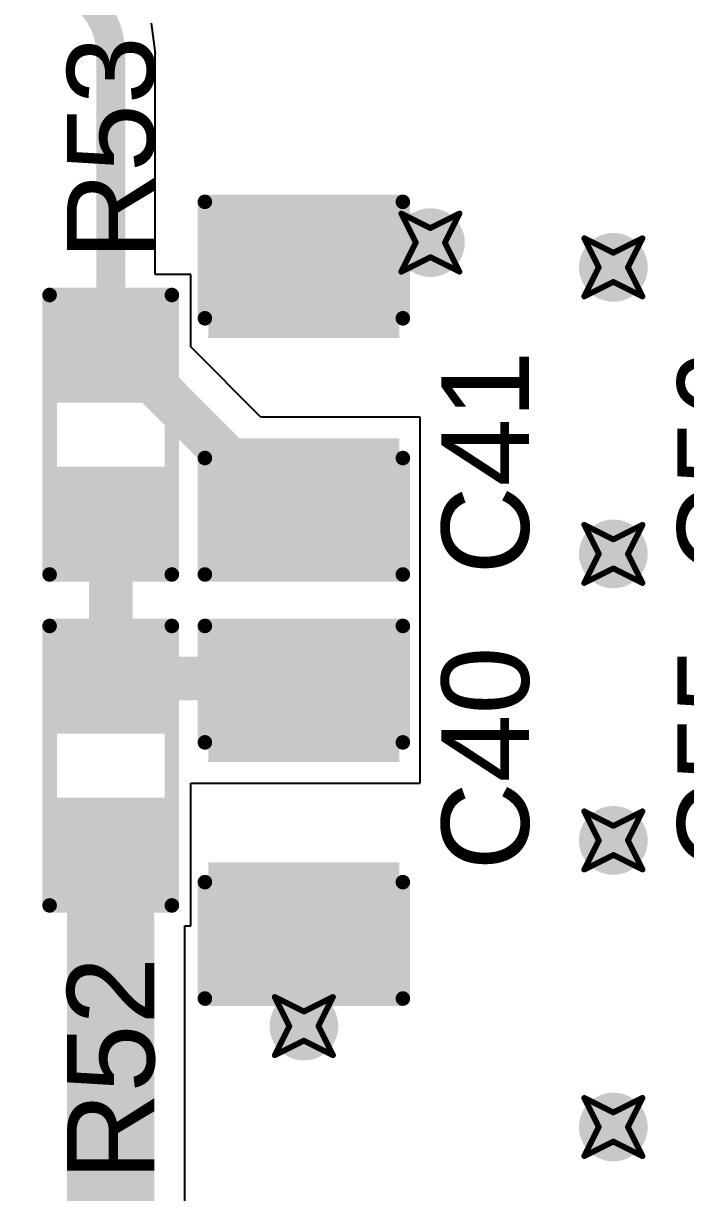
# Model space of a CAD drawing. Header units: inches. Extents: x -0.03 to 9.71, y 0.01 to 4.44.
# Drawn here: x 2.5651 to 2.7925, y 1.1192 to 1.5208 of the extents above; entities that cross this region are included whole.
import ezdxf

# ---------------------------------------------------------------- set-up
doc = ezdxf.new("R2010")
doc.units = ezdxf.units.IN
doc.header["$MEASUREMENT"] = 0
for name, color, linetype in [('Bottom Layer', 5, 'Continuous'), ('Drill Drawing', 1, 'Continuous'), ('Layer 1', 16, 'Continuous'), ('Layer 2', 76, 'Continuous'), ('Top Layer', 1, 'Continuous'), ('Top Overlay', 2, 'Continuous'), ('Top Paste', 8, 'Continuous'), ('Top Solder', 216, 'Continuous'), ('Via Holes', 16, 'Continuous')]:
    doc.layers.add(name, color=color, linetype=linetype)
doc.styles.add('Arial', font='', dxfattribs={"height": 0.2})
doc.styles.get('Arial').set_extended_font_data('Arial')

# ---------------------------------------------------------------- blocks, each defined once
blk = doc.blocks.new('R___0603_44')
at = {"layer": 'Top Layer'}
for points in [[(-0.015, 0.0175), (-0.015, -0.0175), (-0.045, -0.0175), (-0.045, 0.0175)], [(0.045, 0.0175), (0.045, -0.0175), (0.015, -0.0175), (0.015, 0.0175)]]:
    blk.add_hatch(color=1, dxfattribs=at).paths.add_polyline_path(points)
at = {"layer": 'Top Paste'}
for points in [[(-0.015, 0.0175), (-0.015, -0.0175), (-0.045, -0.0175), (-0.045, 0.0175)], [(0.045, 0.0175), (0.045, -0.0175), (0.015, -0.0175), (0.015, 0.0175)]]:
    blk.add_hatch(color=8, dxfattribs=at).paths.add_polyline_path(points)
at = {"layer": 'Top Solder'}
for points in [[(-0.011, 0.0215), (-0.011, -0.0215), (-0.049, -0.0215), (-0.049, 0.0215)], [(0.049, 0.0215), (0.049, -0.0215), (0.011, -0.0215), (0.011, 0.0215)]]:
    blk.add_hatch(color=216, dxfattribs=at).paths.add_polyline_path(points)
at = {"layer": 'Top Overlay'}
for points in [[(-0.048, 0.021, 0.005, 0.005, 0), (0.048, 0.021, 0.005, 0.005, 0)], [(-0.048, 0.021, 0.005, 0.005, 0), (-0.048, -0.021, 0.005, 0.005, 0)], [(0.048, 0.021, 0.005, 0.005, 0), (0.048, -0.021, 0.005, 0.005, 0)], [(-0.048, -0.021, 0.005, 0.005, 0), (0.048, -0.021, 0.005, 0.005, 0)]]:
    blk.add_lwpolyline(points, format="xyseb", dxfattribs=at)
for points in [[(-0.04925, 0.021, 0.0025, 0.0025, 1), (-0.04675, 0.021, 0.0025, 0.0025, 1)], [(-0.04925, 0.021, 0.0025, 0.0025, 1), (-0.04675, 0.021, 0.0025, 0.0025, 1)], [(0.04675, 0.021, 0.0025, 0.0025, 1), (0.04925, 0.021, 0.0025, 0.0025, 1)], [(0.04675, 0.021, 0.0025, 0.0025, 1), (0.04925, 0.021, 0.0025, 0.0025, 1)], [(-0.04925, -0.021, 0.0025, 0.0025, 1), (-0.04675, -0.021, 0.0025, 0.0025, 1)], [(-0.04925, -0.021, 0.0025, 0.0025, 1), (-0.04675, -0.021, 0.0025, 0.0025, 1)], [(0.04675, -0.021, 0.0025, 0.0025, 1), (0.04925, -0.021, 0.0025, 0.0025, 1)], [(0.04675, -0.021, 0.0025, 0.0025, 1), (0.04925, -0.021, 0.0025, 0.0025, 1)]]:
    blk.add_lwpolyline(points, format="xyseb", close=True, dxfattribs=at)
blk = doc.blocks.new('R___0603_45')
at = {"layer": 'Top Layer'}
for points in [[(-0.015, 0.0175), (-0.015, -0.0175), (-0.045, -0.0175), (-0.045, 0.0175)], [(0.045, 0.0175), (0.045, -0.0175), (0.015, -0.0175), (0.015, 0.0175)]]:
    blk.add_hatch(color=1, dxfattribs=at).paths.add_polyline_path(points)
at = {"layer": 'Top Paste'}
for points in [[(-0.015, 0.0175), (-0.015, -0.0175), (-0.045, -0.0175), (-0.045, 0.0175)], [(0.045, 0.0175), (0.045, -0.0175), (0.015, -0.0175), (0.015, 0.0175)]]:
    blk.add_hatch(color=8, dxfattribs=at).paths.add_polyline_path(points)
at = {"layer": 'Top Solder'}
for points in [[(-0.011, 0.0215), (-0.011, -0.0215), (-0.049, -0.0215), (-0.049, 0.0215)], [(0.049, 0.0215), (0.049, -0.0215), (0.011, -0.0215), (0.011, 0.0215)]]:
    blk.add_hatch(color=216, dxfattribs=at).paths.add_polyline_path(points)
at = {"layer": 'Top Overlay'}
for points in [[(-0.048, 0.021, 0.005, 0.005, 0), (0.048, 0.021, 0.005, 0.005, 0)], [(-0.048, 0.021, 0.005, 0.005, 0), (-0.048, -0.021, 0.005, 0.005, 0)], [(0.048, 0.021, 0.005, 0.005, 0), (0.048, -0.021, 0.005, 0.005, 0)], [(-0.048, -0.021, 0.005, 0.005, 0), (0.048, -0.021, 0.005, 0.005, 0)]]:
    blk.add_lwpolyline(points, format="xyseb", dxfattribs=at)
for points in [[(-0.04925, 0.021, 0.0025, 0.0025, 1), (-0.04675, 0.021, 0.0025, 0.0025, 1)], [(-0.04925, 0.021, 0.0025, 0.0025, 1), (-0.04675, 0.021, 0.0025, 0.0025, 1)], [(0.04675, 0.021, 0.0025, 0.0025, 1), (0.04925, 0.021, 0.0025, 0.0025, 1)], [(0.04675, 0.021, 0.0025, 0.0025, 1), (0.04925, 0.021, 0.0025, 0.0025, 1)], [(-0.04925, -0.021, 0.0025, 0.0025, 1), (-0.04675, -0.021, 0.0025, 0.0025, 1)], [(-0.04925, -0.021, 0.0025, 0.0025, 1), (-0.04675, -0.021, 0.0025, 0.0025, 1)], [(0.04675, -0.021, 0.0025, 0.0025, 1), (0.04925, -0.021, 0.0025, 0.0025, 1)], [(0.04675, -0.021, 0.0025, 0.0025, 1), (0.04925, -0.021, 0.0025, 0.0025, 1)]]:
    blk.add_lwpolyline(points, format="xyseb", close=True, dxfattribs=at)
blk = doc.blocks.new('C___0805_157')
at = {"layer": 'Top Layer'}
for points in [[(-0.06, 0.03), (-0.02, 0.03), (-0.02, -0.03), (-0.06, -0.03)], [(0.02, 0.03), (0.06, 0.03), (0.06, -0.03), (0.02, -0.03)]]:
    blk.add_hatch(color=1, dxfattribs=at).paths.add_polyline_path(points)
at = {"layer": 'Top Paste'}
for points in [[(-0.06, 0.03), (-0.02, 0.03), (-0.02, -0.03), (-0.06, -0.03)], [(0.02, 0.03), (0.06, 0.03), (0.06, -0.03), (0.02, -0.03)]]:
    blk.add_hatch(color=8, dxfattribs=at).paths.add_polyline_path(points)
at = {"layer": 'Top Solder'}
for points in [[(-0.06276, 0.03276), (-0.01724, 0.03276), (-0.01724, -0.03276), (-0.06276, -0.03276)], [(0.01724, 0.03276), (0.06276, 0.03276), (0.06276, -0.03276), (0.01724, -0.03276)]]:
    blk.add_hatch(color=216, dxfattribs=at).paths.add_polyline_path(points)
at = {"layer": 'Top Overlay'}
for points in [[(-0.064, 0.034, 0.005, 0.005, 0), (-0.064, -0.034, 0.005, 0.005, 0)], [(-0.064, 0.034, 0.005, 0.005, 0), (-0.024, 0.034, 0.005, 0.005, 0)], [(0.024, 0.034, 0.005, 0.005, 0), (0.064, 0.034, 0.005, 0.005, 0)], [(0.064, 0.034, 0.005, 0.005, 0), (0.064, -0.034, 0.005, 0.005, 0)], [(-0.064, -0.034, 0.005, 0.005, 0), (-0.024, -0.034, 0.005, 0.005, 0)], [(0.024, -0.034, 0.005, 0.005, 0), (0.064, -0.034, 0.005, 0.005, 0)]]:
    blk.add_lwpolyline(points, format="xyseb", dxfattribs=at)
for points in [[(-0.06525, 0.034, 0.0025, 0.0025, 1), (-0.06275, 0.034, 0.0025, 0.0025, 1)], [(-0.06525, 0.034, 0.0025, 0.0025, 1), (-0.06275, 0.034, 0.0025, 0.0025, 1)], [(-0.02525, 0.034, 0.0025, 0.0025, 1), (-0.02275, 0.034, 0.0025, 0.0025, 1)], [(0.02275, 0.034, 0.0025, 0.0025, 1), (0.02525, 0.034, 0.0025, 0.0025, 1)], [(0.06275, 0.034, 0.0025, 0.0025, 1), (0.06525, 0.034, 0.0025, 0.0025, 1)], [(0.06275, 0.034, 0.0025, 0.0025, 1), (0.06525, 0.034, 0.0025, 0.0025, 1)], [(-0.06525, -0.034, 0.0025, 0.0025, 1), (-0.06275, -0.034, 0.0025, 0.0025, 1)], [(-0.06525, -0.034, 0.0025, 0.0025, 1), (-0.06275, -0.034, 0.0025, 0.0025, 1)], [(-0.02525, -0.034, 0.0025, 0.0025, 1), (-0.02275, -0.034, 0.0025, 0.0025, 1)], [(0.02275, -0.034, 0.0025, 0.0025, 1), (0.02525, -0.034, 0.0025, 0.0025, 1)], [(0.06275, -0.034, 0.0025, 0.0025, 1), (0.06525, -0.034, 0.0025, 0.0025, 1)], [(0.06275, -0.034, 0.0025, 0.0025, 1), (0.06525, -0.034, 0.0025, 0.0025, 1)]]:
    blk.add_lwpolyline(points, format="xyseb", close=True, dxfattribs=at)
blk = doc.blocks.new('C___0805_158')
at = {"layer": 'Top Layer'}
for points in [[(-0.06, 0.03), (-0.02, 0.03), (-0.02, -0.03), (-0.06, -0.03)], [(0.02, 0.03), (0.06, 0.03), (0.06, -0.03), (0.02, -0.03)]]:
    blk.add_hatch(color=1, dxfattribs=at).paths.add_polyline_path(points)
at = {"layer": 'Top Paste'}
for points in [[(-0.06, 0.03), (-0.02, 0.03), (-0.02, -0.03), (-0.06, -0.03)], [(0.02, 0.03), (0.06, 0.03), (0.06, -0.03), (0.02, -0.03)]]:
    blk.add_hatch(color=8, dxfattribs=at).paths.add_polyline_path(points)
at = {"layer": 'Top Solder'}
for points in [[(-0.06276, 0.03276), (-0.01724, 0.03276), (-0.01724, -0.03276), (-0.06276, -0.03276)], [(0.01724, 0.03276), (0.06276, 0.03276), (0.06276, -0.03276), (0.01724, -0.03276)]]:
    blk.add_hatch(color=216, dxfattribs=at).paths.add_polyline_path(points)
at = {"layer": 'Top Overlay'}
for points in [[(-0.064, -0.034, 0.005, 0.005, 0), (-0.064, 0.034, 0.005, 0.005, 0)], [(-0.024, 0.034, 0.005, 0.005, 0), (-0.064, 0.034, 0.005, 0.005, 0)], [(0.064, 0.034, 0.005, 0.005, 0), (0.024, 0.034, 0.005, 0.005, 0)], [(0.064, -0.034, 0.005, 0.005, 0), (0.064, 0.034, 0.005, 0.005, 0)], [(-0.024, -0.034, 0.005, 0.005, 0), (-0.064, -0.034, 0.005, 0.005, 0)], [(0.064, -0.034, 0.005, 0.005, 0), (0.024, -0.034, 0.005, 0.005, 0)]]:
    blk.add_lwpolyline(points, format="xyseb", dxfattribs=at)
for points in [[(-0.06525, 0.034, 0.0025, 0.0025, 1), (-0.06275, 0.034, 0.0025, 0.0025, 1)], [(-0.06525, 0.034, 0.0025, 0.0025, 1), (-0.06275, 0.034, 0.0025, 0.0025, 1)], [(-0.02525, 0.034, 0.0025, 0.0025, 1), (-0.02275, 0.034, 0.0025, 0.0025, 1)], [(0.02275, 0.034, 0.0025, 0.0025, 1), (0.02525, 0.034, 0.0025, 0.0025, 1)], [(0.06275, 0.034, 0.0025, 0.0025, 1), (0.06525, 0.034, 0.0025, 0.0025, 1)], [(0.06275, 0.034, 0.0025, 0.0025, 1), (0.06525, 0.034, 0.0025, 0.0025, 1)], [(-0.06525, -0.034, 0.0025, 0.0025, 1), (-0.06275, -0.034, 0.0025, 0.0025, 1)], [(-0.06525, -0.034, 0.0025, 0.0025, 1), (-0.06275, -0.034, 0.0025, 0.0025, 1)], [(-0.02525, -0.034, 0.0025, 0.0025, 1), (-0.02275, -0.034, 0.0025, 0.0025, 1)], [(0.02275, -0.034, 0.0025, 0.0025, 1), (0.02525, -0.034, 0.0025, 0.0025, 1)], [(0.06275, -0.034, 0.0025, 0.0025, 1), (0.06525, -0.034, 0.0025, 0.0025, 1)], [(0.06275, -0.034, 0.0025, 0.0025, 1), (0.06525, -0.034, 0.0025, 0.0025, 1)]]:
    blk.add_lwpolyline(points, format="xyseb", close=True, dxfattribs=at)

msp = doc.modelspace()

# ---------------------------------------------------------------- hatches: boundary and pattern name
at = {"layer": 'Bottom Layer'}
h = msp.add_hatch(color=5, dxfattribs=at)
edge = h.paths.add_edge_path()
edge.add_arc((2.70488, 1.44551), 0.01181, 0, 360)
h = msp.add_hatch(color=5, dxfattribs=at)
edge = h.paths.add_edge_path()
edge.add_arc((2.76772, 1.43701), 0.01181, 0, 360)
h = msp.add_hatch(color=5, dxfattribs=at)
edge = h.paths.add_edge_path()
edge.add_arc((2.76772, 1.33858), 0.01181, 0, 360)
h = msp.add_hatch(color=5, dxfattribs=at)
edge = h.paths.add_edge_path()
edge.add_arc((2.76772, 1.24016), 0.01181, 0, 360)
h = msp.add_hatch(color=5, dxfattribs=at)
edge = h.paths.add_edge_path()
edge.add_arc((2.66142, 1.17638), 0.01181, 0, 360)
h = msp.add_hatch(color=5, dxfattribs=at)
edge = h.paths.add_edge_path()
edge.add_arc((2.76772, 1.14173), 0.01181, 0, 360)
at = {"layer": 'Layer 1'}
h = msp.add_hatch(color=16, dxfattribs=at)
edge = h.paths.add_edge_path()
edge.add_arc((2.70488, 1.44551), 0.01181, 0, 360)
h = msp.add_hatch(color=16, dxfattribs=at)
edge = h.paths.add_edge_path()
edge.add_arc((2.76772, 1.43701), 0.01181, 0, 360)
h = msp.add_hatch(color=16, dxfattribs=at)
edge = h.paths.add_edge_path()
edge.add_arc((2.76772, 1.33858), 0.01181, 0, 360)
h = msp.add_hatch(color=16, dxfattribs=at)
edge = h.paths.add_edge_path()
edge.add_arc((2.76772, 1.24016), 0.01181, 0, 360)
h = msp.add_hatch(color=16, dxfattribs=at)
edge = h.paths.add_edge_path()
edge.add_arc((2.66142, 1.17638), 0.01181, 0, 360)
h = msp.add_hatch(color=16, dxfattribs=at)
edge = h.paths.add_edge_path()
edge.add_arc((2.76772, 1.14173), 0.01181, 0, 360)
at = {"layer": 'Layer 2'}
h = msp.add_hatch(color=76, dxfattribs=at)
edge = h.paths.add_edge_path()
edge.add_arc((2.70488, 1.44551), 0.01181, 0, 360)
h = msp.add_hatch(color=76, dxfattribs=at)
edge = h.paths.add_edge_path()
edge.add_arc((2.76772, 1.43701), 0.01181, 0, 360)
h = msp.add_hatch(color=76, dxfattribs=at)
edge = h.paths.add_edge_path()
edge.add_arc((2.76772, 1.33858), 0.01181, 0, 360)
h = msp.add_hatch(color=76, dxfattribs=at)
edge = h.paths.add_edge_path()
edge.add_arc((2.76772, 1.24016), 0.01181, 0, 360)
h = msp.add_hatch(color=76, dxfattribs=at)
edge = h.paths.add_edge_path()
edge.add_arc((2.66142, 1.17638), 0.01181, 0, 360)
h = msp.add_hatch(color=76, dxfattribs=at)
edge = h.paths.add_edge_path()
edge.add_arc((2.76772, 1.14173), 0.01181, 0, 360)
at = {"layer": 'Top Layer'}
h = msp.add_hatch(color=1, dxfattribs=at)
edge = h.paths.add_edge_path()
edge.add_arc((2.70488, 1.44551), 0.01181, 0, 360)
h = msp.add_hatch(color=1, dxfattribs=at)
edge = h.paths.add_edge_path()
edge.add_arc((2.76772, 1.43701), 0.01181, 0, 360)
h = msp.add_hatch(color=1, dxfattribs=at)
edge = h.paths.add_edge_path()
edge.add_arc((2.76772, 1.33858), 0.01181, 0, 360)
h = msp.add_hatch(color=1, dxfattribs=at)
edge = h.paths.add_edge_path()
edge.add_arc((2.76772, 1.24016), 0.01181, 0, 360)
h = msp.add_hatch(color=1, dxfattribs=at)
edge = h.paths.add_edge_path()
edge.add_arc((2.66142, 1.17638), 0.01181, 0, 360)
h = msp.add_hatch(color=1, dxfattribs=at)
edge = h.paths.add_edge_path()
edge.add_arc((2.76772, 1.14173), 0.01181, 0, 360)
at = {"layer": 'Via Holes'}
h = msp.add_hatch(color=7, dxfattribs=at)
edge = h.paths.add_edge_path()
edge.add_arc((2.70488, 1.44551), 0.00591, 0, 360)
h = msp.add_hatch(color=7, dxfattribs=at)
edge = h.paths.add_edge_path()
edge.add_arc((2.76772, 1.43701), 0.00591, 0, 360)
h = msp.add_hatch(color=7, dxfattribs=at)
edge = h.paths.add_edge_path()
edge.add_arc((2.76772, 1.33858), 0.00591, 0, 360)
h = msp.add_hatch(color=7, dxfattribs=at)
edge = h.paths.add_edge_path()
edge.add_arc((2.76772, 1.24016), 0.00591, 0, 360)
h = msp.add_hatch(color=7, dxfattribs=at)
edge = h.paths.add_edge_path()
edge.add_arc((2.66142, 1.17638), 0.00591, 0, 360)
h = msp.add_hatch(color=7, dxfattribs=at)
edge = h.paths.add_edge_path()
edge.add_arc((2.76772, 1.14173), 0.00591, 0, 360)

# ---------------------------------------------------------------- linework, layer by layer
at = {"layer": 'Drill Drawing'}
for points in [[(2.69488, 1.45551, 0.002, 0.002, 0), (2.70488, 1.45051, 0.002, 0.002, 0)], [(2.69488, 1.45551, 0.002, 0.002, 0), (2.69988, 1.44551, 0.002, 0.002, 0)], [(2.70488, 1.45051, 0.002, 0.002, 0), (2.71488, 1.45551, 0.002, 0.002, 0)], [(2.70988, 1.44551, 0.002, 0.002, 0), (2.71488, 1.45551, 0.002, 0.002, 0)], [(2.69488, 1.43551, 0.002, 0.002, 0), (2.69988, 1.44551, 0.002, 0.002, 0)], [(2.70988, 1.44551, 0.002, 0.002, 0), (2.71488, 1.43551, 0.002, 0.002, 0)], [(2.75772, 1.44701, 0.002, 0.002, 0), (2.76772, 1.44201, 0.002, 0.002, 0)], [(2.75772, 1.44701, 0.002, 0.002, 0), (2.76272, 1.43701, 0.002, 0.002, 0)], [(2.76772, 1.44201, 0.002, 0.002, 0), (2.77772, 1.44701, 0.002, 0.002, 0)], [(2.77272, 1.43701, 0.002, 0.002, 0), (2.77772, 1.44701, 0.002, 0.002, 0)], [(2.69488, 1.43551, 0.002, 0.002, 0), (2.70488, 1.44051, 0.002, 0.002, 0)], [(2.70488, 1.44051, 0.002, 0.002, 0), (2.71488, 1.43551, 0.002, 0.002, 0)], [(2.75772, 1.42701, 0.002, 0.002, 0), (2.76272, 1.43701, 0.002, 0.002, 0)], [(2.77272, 1.43701, 0.002, 0.002, 0), (2.77772, 1.42701, 0.002, 0.002, 0)], [(2.75772, 1.42701, 0.002, 0.002, 0), (2.76772, 1.43201, 0.002, 0.002, 0)], [(2.76772, 1.43201, 0.002, 0.002, 0), (2.77772, 1.42701, 0.002, 0.002, 0)], [(2.75772, 1.34858, 0.002, 0.002, 0), (2.76772, 1.34358, 0.002, 0.002, 0)], [(2.75772, 1.34858, 0.002, 0.002, 0), (2.76272, 1.33858, 0.002, 0.002, 0)], [(2.76772, 1.34358, 0.002, 0.002, 0), (2.77772, 1.34858, 0.002, 0.002, 0)], [(2.77272, 1.33858, 0.002, 0.002, 0), (2.77772, 1.34858, 0.002, 0.002, 0)], [(2.75772, 1.32858, 0.002, 0.002, 0), (2.76272, 1.33858, 0.002, 0.002, 0)], [(2.77272, 1.33858, 0.002, 0.002, 0), (2.77772, 1.32858, 0.002, 0.002, 0)], [(2.75772, 1.32858, 0.002, 0.002, 0), (2.76772, 1.33358, 0.002, 0.002, 0)], [(2.76772, 1.33358, 0.002, 0.002, 0), (2.77772, 1.32858, 0.002, 0.002, 0)], [(2.75772, 1.25016, 0.002, 0.002, 0), (2.76772, 1.24516, 0.002, 0.002, 0)], [(2.75772, 1.25016, 0.002, 0.002, 0), (2.76272, 1.24016, 0.002, 0.002, 0)], [(2.76772, 1.24516, 0.002, 0.002, 0), (2.77772, 1.25016, 0.002, 0.002, 0)], [(2.77272, 1.24016, 0.002, 0.002, 0), (2.77772, 1.25016, 0.002, 0.002, 0)], [(2.75772, 1.23016, 0.002, 0.002, 0), (2.76272, 1.24016, 0.002, 0.002, 0)], [(2.77272, 1.24016, 0.002, 0.002, 0), (2.77772, 1.23016, 0.002, 0.002, 0)], [(2.75772, 1.23016, 0.002, 0.002, 0), (2.76772, 1.23516, 0.002, 0.002, 0)], [(2.76772, 1.23516, 0.002, 0.002, 0), (2.77772, 1.23016, 0.002, 0.002, 0)], [(2.65142, 1.18638, 0.002, 0.002, 0), (2.66142, 1.18138, 0.002, 0.002, 0)], [(2.65142, 1.18638, 0.002, 0.002, 0), (2.65642, 1.17638, 0.002, 0.002, 0)], [(2.66142, 1.18138, 0.002, 0.002, 0), (2.67142, 1.18638, 0.002, 0.002, 0)], [(2.66642, 1.17638, 0.002, 0.002, 0), (2.67142, 1.18638, 0.002, 0.002, 0)], [(2.65142, 1.16638, 0.002, 0.002, 0), (2.65642, 1.17638, 0.002, 0.002, 0)], [(2.66642, 1.17638, 0.002, 0.002, 0), (2.67142, 1.16638, 0.002, 0.002, 0)], [(2.65142, 1.16638, 0.002, 0.002, 0), (2.66142, 1.17138, 0.002, 0.002, 0)], [(2.66142, 1.17138, 0.002, 0.002, 0), (2.67142, 1.16638, 0.002, 0.002, 0)], [(2.75772, 1.15173, 0.002, 0.002, 0), (2.76772, 1.14673, 0.002, 0.002, 0)], [(2.75772, 1.15173, 0.002, 0.002, 0), (2.76272, 1.14173, 0.002, 0.002, 0)], [(2.76772, 1.14673, 0.002, 0.002, 0), (2.77772, 1.15173, 0.002, 0.002, 0)], [(2.77272, 1.14173, 0.002, 0.002, 0), (2.77772, 1.15173, 0.002, 0.002, 0)], [(2.75772, 1.13173, 0.002, 0.002, 0), (2.76272, 1.14173, 0.002, 0.002, 0)], [(2.77272, 1.14173, 0.002, 0.002, 0), (2.77772, 1.13173, 0.002, 0.002, 0)], [(2.75772, 1.13173, 0.002, 0.002, 0), (2.76772, 1.13673, 0.002, 0.002, 0)], [(2.76772, 1.13673, 0.002, 0.002, 0), (2.77772, 1.13173, 0.002, 0.002, 0)]]:
    msp.add_lwpolyline(points, format="xyseb", dxfattribs=at)
for points in [[(2.69438, 1.45551, 0.001, 0.001, 1), (2.69538, 1.45551, 0.001, 0.001, 1)], [(2.69438, 1.45551, 0.001, 0.001, 1), (2.69538, 1.45551, 0.001, 0.001, 1)], [(2.71438, 1.45551, 0.001, 0.001, 1), (2.71538, 1.45551, 0.001, 0.001, 1)], [(2.71438, 1.45551, 0.001, 0.001, 1), (2.71538, 1.45551, 0.001, 0.001, 1)], [(2.70438, 1.45051, 0.001, 0.001, 1), (2.70538, 1.45051, 0.001, 0.001, 1)], [(2.70438, 1.45051, 0.001, 0.001, 1), (2.70538, 1.45051, 0.001, 0.001, 1)], [(2.69938, 1.44551, 0.001, 0.001, 1), (2.70038, 1.44551, 0.001, 0.001, 1)], [(2.69938, 1.44551, 0.001, 0.001, 1), (2.70038, 1.44551, 0.001, 0.001, 1)], [(2.70938, 1.44551, 0.001, 0.001, 1), (2.71038, 1.44551, 0.001, 0.001, 1)], [(2.70938, 1.44551, 0.001, 0.001, 1), (2.71038, 1.44551, 0.001, 0.001, 1)], [(2.75722, 1.44701, 0.001, 0.001, 1), (2.75822, 1.44701, 0.001, 0.001, 1)], [(2.75722, 1.44701, 0.001, 0.001, 1), (2.75822, 1.44701, 0.001, 0.001, 1)], [(2.77722, 1.44701, 0.001, 0.001, 1), (2.77822, 1.44701, 0.001, 0.001, 1)], [(2.77722, 1.44701, 0.001, 0.001, 1), (2.77822, 1.44701, 0.001, 0.001, 1)], [(2.76722, 1.44201, 0.001, 0.001, 1), (2.76822, 1.44201, 0.001, 0.001, 1)], [(2.76722, 1.44201, 0.001, 0.001, 1), (2.76822, 1.44201, 0.001, 0.001, 1)], [(2.70438, 1.44051, 0.001, 0.001, 1), (2.70538, 1.44051, 0.001, 0.001, 1)], [(2.70438, 1.44051, 0.001, 0.001, 1), (2.70538, 1.44051, 0.001, 0.001, 1)], [(2.76222, 1.43701, 0.001, 0.001, 1), (2.76322, 1.43701, 0.001, 0.001, 1)], [(2.76222, 1.43701, 0.001, 0.001, 1), (2.76322, 1.43701, 0.001, 0.001, 1)], [(2.77222, 1.43701, 0.001, 0.001, 1), (2.77322, 1.43701, 0.001, 0.001, 1)], [(2.77222, 1.43701, 0.001, 0.001, 1), (2.77322, 1.43701, 0.001, 0.001, 1)], [(2.69438, 1.43551, 0.001, 0.001, 1), (2.69538, 1.43551, 0.001, 0.001, 1)], [(2.69438, 1.43551, 0.001, 0.001, 1), (2.69538, 1.43551, 0.001, 0.001, 1)], [(2.71438, 1.43551, 0.001, 0.001, 1), (2.71538, 1.43551, 0.001, 0.001, 1)], [(2.71438, 1.43551, 0.001, 0.001, 1), (2.71538, 1.43551, 0.001, 0.001, 1)], [(2.76722, 1.43201, 0.001, 0.001, 1), (2.76822, 1.43201, 0.001, 0.001, 1)], [(2.76722, 1.43201, 0.001, 0.001, 1), (2.76822, 1.43201, 0.001, 0.001, 1)], [(2.75722, 1.42701, 0.001, 0.001, 1), (2.75822, 1.42701, 0.001, 0.001, 1)], [(2.75722, 1.42701, 0.001, 0.001, 1), (2.75822, 1.42701, 0.001, 0.001, 1)], [(2.77722, 1.42701, 0.001, 0.001, 1), (2.77822, 1.42701, 0.001, 0.001, 1)], [(2.77722, 1.42701, 0.001, 0.001, 1), (2.77822, 1.42701, 0.001, 0.001, 1)], [(2.75722, 1.34858, 0.001, 0.001, 1), (2.75822, 1.34858, 0.001, 0.001, 1)], [(2.75722, 1.34858, 0.001, 0.001, 1), (2.75822, 1.34858, 0.001, 0.001, 1)], [(2.77722, 1.34858, 0.001, 0.001, 1), (2.77822, 1.34858, 0.001, 0.001, 1)], [(2.77722, 1.34858, 0.001, 0.001, 1), (2.77822, 1.34858, 0.001, 0.001, 1)], [(2.76722, 1.34358, 0.001, 0.001, 1), (2.76822, 1.34358, 0.001, 0.001, 1)], [(2.76722, 1.34358, 0.001, 0.001, 1), (2.76822, 1.34358, 0.001, 0.001, 1)], [(2.76222, 1.33858, 0.001, 0.001, 1), (2.76322, 1.33858, 0.001, 0.001, 1)], [(2.76222, 1.33858, 0.001, 0.001, 1), (2.76322, 1.33858, 0.001, 0.001, 1)], [(2.77222, 1.33858, 0.001, 0.001, 1), (2.77322, 1.33858, 0.001, 0.001, 1)], [(2.77222, 1.33858, 0.001, 0.001, 1), (2.77322, 1.33858, 0.001, 0.001, 1)], [(2.76722, 1.33358, 0.001, 0.001, 1), (2.76822, 1.33358, 0.001, 0.001, 1)], [(2.76722, 1.33358, 0.001, 0.001, 1), (2.76822, 1.33358, 0.001, 0.001, 1)], [(2.75722, 1.32858, 0.001, 0.001, 1), (2.75822, 1.32858, 0.001, 0.001, 1)], [(2.75722, 1.32858, 0.001, 0.001, 1), (2.75822, 1.32858, 0.001, 0.001, 1)], [(2.77722, 1.32858, 0.001, 0.001, 1), (2.77822, 1.32858, 0.001, 0.001, 1)], [(2.77722, 1.32858, 0.001, 0.001, 1), (2.77822, 1.32858, 0.001, 0.001, 1)], [(2.75722, 1.25016, 0.001, 0.001, 1), (2.75822, 1.25016, 0.001, 0.001, 1)], [(2.75722, 1.25016, 0.001, 0.001, 1), (2.75822, 1.25016, 0.001, 0.001, 1)], [(2.77722, 1.25016, 0.001, 0.001, 1), (2.77822, 1.25016, 0.001, 0.001, 1)], [(2.77722, 1.25016, 0.001, 0.001, 1), (2.77822, 1.25016, 0.001, 0.001, 1)], [(2.76722, 1.24516, 0.001, 0.001, 1), (2.76822, 1.24516, 0.001, 0.001, 1)], [(2.76722, 1.24516, 0.001, 0.001, 1), (2.76822, 1.24516, 0.001, 0.001, 1)], [(2.76222, 1.24016, 0.001, 0.001, 1), (2.76322, 1.24016, 0.001, 0.001, 1)], [(2.76222, 1.24016, 0.001, 0.001, 1), (2.76322, 1.24016, 0.001, 0.001, 1)], [(2.77222, 1.24016, 0.001, 0.001, 1), (2.77322, 1.24016, 0.001, 0.001, 1)], [(2.77222, 1.24016, 0.001, 0.001, 1), (2.77322, 1.24016, 0.001, 0.001, 1)], [(2.76722, 1.23516, 0.001, 0.001, 1), (2.76822, 1.23516, 0.001, 0.001, 1)], [(2.76722, 1.23516, 0.001, 0.001, 1), (2.76822, 1.23516, 0.001, 0.001, 1)], [(2.75722, 1.23016, 0.001, 0.001, 1), (2.75822, 1.23016, 0.001, 0.001, 1)], [(2.75722, 1.23016, 0.001, 0.001, 1), (2.75822, 1.23016, 0.001, 0.001, 1)], [(2.77722, 1.23016, 0.001, 0.001, 1), (2.77822, 1.23016, 0.001, 0.001, 1)], [(2.77722, 1.23016, 0.001, 0.001, 1), (2.77822, 1.23016, 0.001, 0.001, 1)], [(2.65092, 1.18638, 0.001, 0.001, 1), (2.65192, 1.18638, 0.001, 0.001, 1)], [(2.65092, 1.18638, 0.001, 0.001, 1), (2.65192, 1.18638, 0.001, 0.001, 1)], [(2.67092, 1.18638, 0.001, 0.001, 1), (2.67192, 1.18638, 0.001, 0.001, 1)], [(2.67092, 1.18638, 0.001, 0.001, 1), (2.67192, 1.18638, 0.001, 0.001, 1)], [(2.66092, 1.18138, 0.001, 0.001, 1), (2.66192, 1.18138, 0.001, 0.001, 1)], [(2.66092, 1.18138, 0.001, 0.001, 1), (2.66192, 1.18138, 0.001, 0.001, 1)], [(2.65592, 1.17638, 0.001, 0.001, 1), (2.65692, 1.17638, 0.001, 0.001, 1)], [(2.65592, 1.17638, 0.001, 0.001, 1), (2.65692, 1.17638, 0.001, 0.001, 1)], [(2.66592, 1.17638, 0.001, 0.001, 1), (2.66692, 1.17638, 0.001, 0.001, 1)], [(2.66592, 1.17638, 0.001, 0.001, 1), (2.66692, 1.17638, 0.001, 0.001, 1)], [(2.66092, 1.17138, 0.001, 0.001, 1), (2.66192, 1.17138, 0.001, 0.001, 1)], [(2.66092, 1.17138, 0.001, 0.001, 1), (2.66192, 1.17138, 0.001, 0.001, 1)], [(2.65092, 1.16638, 0.001, 0.001, 1), (2.65192, 1.16638, 0.001, 0.001, 1)], [(2.65092, 1.16638, 0.001, 0.001, 1), (2.65192, 1.16638, 0.001, 0.001, 1)], [(2.67092, 1.16638, 0.001, 0.001, 1), (2.67192, 1.16638, 0.001, 0.001, 1)], [(2.67092, 1.16638, 0.001, 0.001, 1), (2.67192, 1.16638, 0.001, 0.001, 1)], [(2.75722, 1.15173, 0.001, 0.001, 1), (2.75822, 1.15173, 0.001, 0.001, 1)], [(2.75722, 1.15173, 0.001, 0.001, 1), (2.75822, 1.15173, 0.001, 0.001, 1)], [(2.77722, 1.15173, 0.001, 0.001, 1), (2.77822, 1.15173, 0.001, 0.001, 1)], [(2.77722, 1.15173, 0.001, 0.001, 1), (2.77822, 1.15173, 0.001, 0.001, 1)], [(2.76722, 1.14673, 0.001, 0.001, 1), (2.76822, 1.14673, 0.001, 0.001, 1)], [(2.76722, 1.14673, 0.001, 0.001, 1), (2.76822, 1.14673, 0.001, 0.001, 1)], [(2.76222, 1.14173, 0.001, 0.001, 1), (2.76322, 1.14173, 0.001, 0.001, 1)], [(2.76222, 1.14173, 0.001, 0.001, 1), (2.76322, 1.14173, 0.001, 0.001, 1)], [(2.77222, 1.14173, 0.001, 0.001, 1), (2.77322, 1.14173, 0.001, 0.001, 1)], [(2.77222, 1.14173, 0.001, 0.001, 1), (2.77322, 1.14173, 0.001, 0.001, 1)], [(2.76722, 1.13673, 0.001, 0.001, 1), (2.76822, 1.13673, 0.001, 0.001, 1)], [(2.76722, 1.13673, 0.001, 0.001, 1), (2.76822, 1.13673, 0.001, 0.001, 1)], [(2.75722, 1.13173, 0.001, 0.001, 1), (2.75822, 1.13173, 0.001, 0.001, 1)], [(2.75722, 1.13173, 0.001, 0.001, 1), (2.75822, 1.13173, 0.001, 0.001, 1)], [(2.77722, 1.13173, 0.001, 0.001, 1), (2.77822, 1.13173, 0.001, 0.001, 1)], [(2.77722, 1.13173, 0.001, 0.001, 1), (2.77822, 1.13173, 0.001, 0.001, 1)]]:
    msp.add_lwpolyline(points, format="xyseb", close=True, dxfattribs=at)
at = {"layer": 'Top Layer'}
for p, q in [((2.61042, 1.51043), (2.60905, 1.52088)), ((2.61037, 1.43451), (2.61037, 1.51043)), ((2.61037, 1.51043), (2.61042, 1.51043)), ((2.62258, 1.43451), (2.61037, 1.43451)), ((2.62258, 1.40972), (2.62258, 1.43451)), ((2.64667, 1.38551), (2.62258, 1.40972)), ((2.70142, 1.38551), (2.64667, 1.38551)), ((2.70142, 1.32551), (2.70142, 1.38551)), ((2.70142, 1.31984), (2.70142, 1.32551)), ((2.70142, 1.32551), (2.70142, 1.32551)), ((2.70142, 1.25984), (2.70142, 1.31984)), ((2.70142, 1.31984), (2.70142, 1.31984)), ((2.62258, 1.21084), (2.62258, 1.25984)), ((2.62258, 1.25984), (2.70142, 1.25984)), ((2.62057, 1.02362), (2.62057, 1.21084)), ((2.62057, 1.21084), (2.62258, 1.21084))]:
    msp.add_line(p, q, dxfattribs=at)
for points in [[(2.57008, 1.53543, 0.01, 0.01, -0.414214), (2.59508, 1.51043, 0.01, 0.01, 0)], [(2.59508, 1.40951, 0.01, 0.01, 0), (2.59508, 1.51043, 0.01, 0.01, 0)], [(2.66142, 1.44551, 0.02, 0.02, 0), (2.70488, 1.44551, 0.02, 0.02, 0)], [(2.59508, 1.40951, 0.015, 0.015, 0), (2.60508, 1.40201, 0.015, 0.015, 0)], [(2.60508, 1.40201, 0.015, 0.015, 0), (2.63892, 1.36801, 0.015, 0.015, 0)], [(2.63892, 1.36801, 0.015, 0.015, 0), (2.66142, 1.35551, 0.015, 0.015, 0)], [(2.59508, 1.29584, 0.015, 0.015, 0), (2.59508, 1.34951, 0.015, 0.015, 0)], [(2.59508, 1.29584, 0.015, 0.015, 0), (2.65542, 1.29584, 0.015, 0.015, 0)], [(2.59508, 0.92815, 0.03, 0.03, 0), (2.59508, 1.23584, 0.03, 0.03, 0)], [(2.66142, 1.17638, 0.02, 0.02, 0), (2.66142, 1.21984, 0.02, 0.02, 0)]]:
    msp.add_lwpolyline(points, format="xyseb", dxfattribs=at)
for points in [[(2.59258, 1.51043, 0.005, 0.005, 1), (2.59758, 1.51043, 0.005, 0.005, 1)], [(2.59258, 1.51043, 0.005, 0.005, 1), (2.59758, 1.51043, 0.005, 0.005, 1)], [(2.65642, 1.44551, 0.01, 0.01, 1), (2.66642, 1.44551, 0.01, 0.01, 1)], [(2.69988, 1.44551, 0.01, 0.01, 1), (2.70988, 1.44551, 0.01, 0.01, 1)], [(2.59133, 1.40951, 0.0075, 0.0075, 1), (2.59883, 1.40951, 0.0075, 0.0075, 1)], [(2.59258, 1.40951, 0.005, 0.005, 1), (2.59758, 1.40951, 0.005, 0.005, 1)], [(2.60133, 1.40201, 0.0075, 0.0075, 1), (2.60883, 1.40201, 0.0075, 0.0075, 1)], [(2.60133, 1.40201, 0.0075, 0.0075, 1), (2.60883, 1.40201, 0.0075, 0.0075, 1)], [(2.63517, 1.36801, 0.0075, 0.0075, 1), (2.64267, 1.36801, 0.0075, 0.0075, 1)], [(2.63517, 1.36801, 0.0075, 0.0075, 1), (2.64267, 1.36801, 0.0075, 0.0075, 1)], [(2.65767, 1.35551, 0.0075, 0.0075, 1), (2.66517, 1.35551, 0.0075, 0.0075, 1)], [(2.59133, 1.34951, 0.0075, 0.0075, 1), (2.59883, 1.34951, 0.0075, 0.0075, 1)], [(2.59133, 1.29584, 0.0075, 0.0075, 1), (2.59883, 1.29584, 0.0075, 0.0075, 1)], [(2.59133, 1.29584, 0.0075, 0.0075, 1), (2.59883, 1.29584, 0.0075, 0.0075, 1)], [(2.65167, 1.29584, 0.0075, 0.0075, 1), (2.65917, 1.29584, 0.0075, 0.0075, 1)], [(2.58758, 1.23584, 0.015, 0.015, 1), (2.60258, 1.23584, 0.015, 0.015, 1)], [(2.65642, 1.21984, 0.01, 0.01, 1), (2.66642, 1.21984, 0.01, 0.01, 1)], [(2.65642, 1.17638, 0.01, 0.01, 1), (2.66642, 1.17638, 0.01, 0.01, 1)]]:
    msp.add_lwpolyline(points, format="xyseb", close=True, dxfattribs=at)

# ---------------------------------------------------------------- block references
for name, p, rotation in [('C___0805_157', (2.66142, 1.39551), 90), ('R___0603_44', (2.59508, 1.37951), 90), ('R___0603_45', (2.59508, 1.26584), 90), ('C___0805_158', (2.66142, 1.24984), 270)]:
    msp.add_blockref(name, p, dxfattribs=dict(rotation=rotation))

# ---------------------------------------------------------------- texts
at = {"layer": 'Top Overlay', "style": 'Arial'}
for s, p in [('R53', (2.61007, 1.43949)), ('C41', (2.73869, 1.33151)), ('C56', (2.81969, 1.33151)), ('C40', (2.73869, 1.22986)), ('C55', (2.81969, 1.22986)), ('R52', (2.61007, 1.12333))]:
    msp.add_text(s, height=0.03, rotation=90, dxfattribs=at).set_placement(p)

doc.saveas('drawing.dxf')
